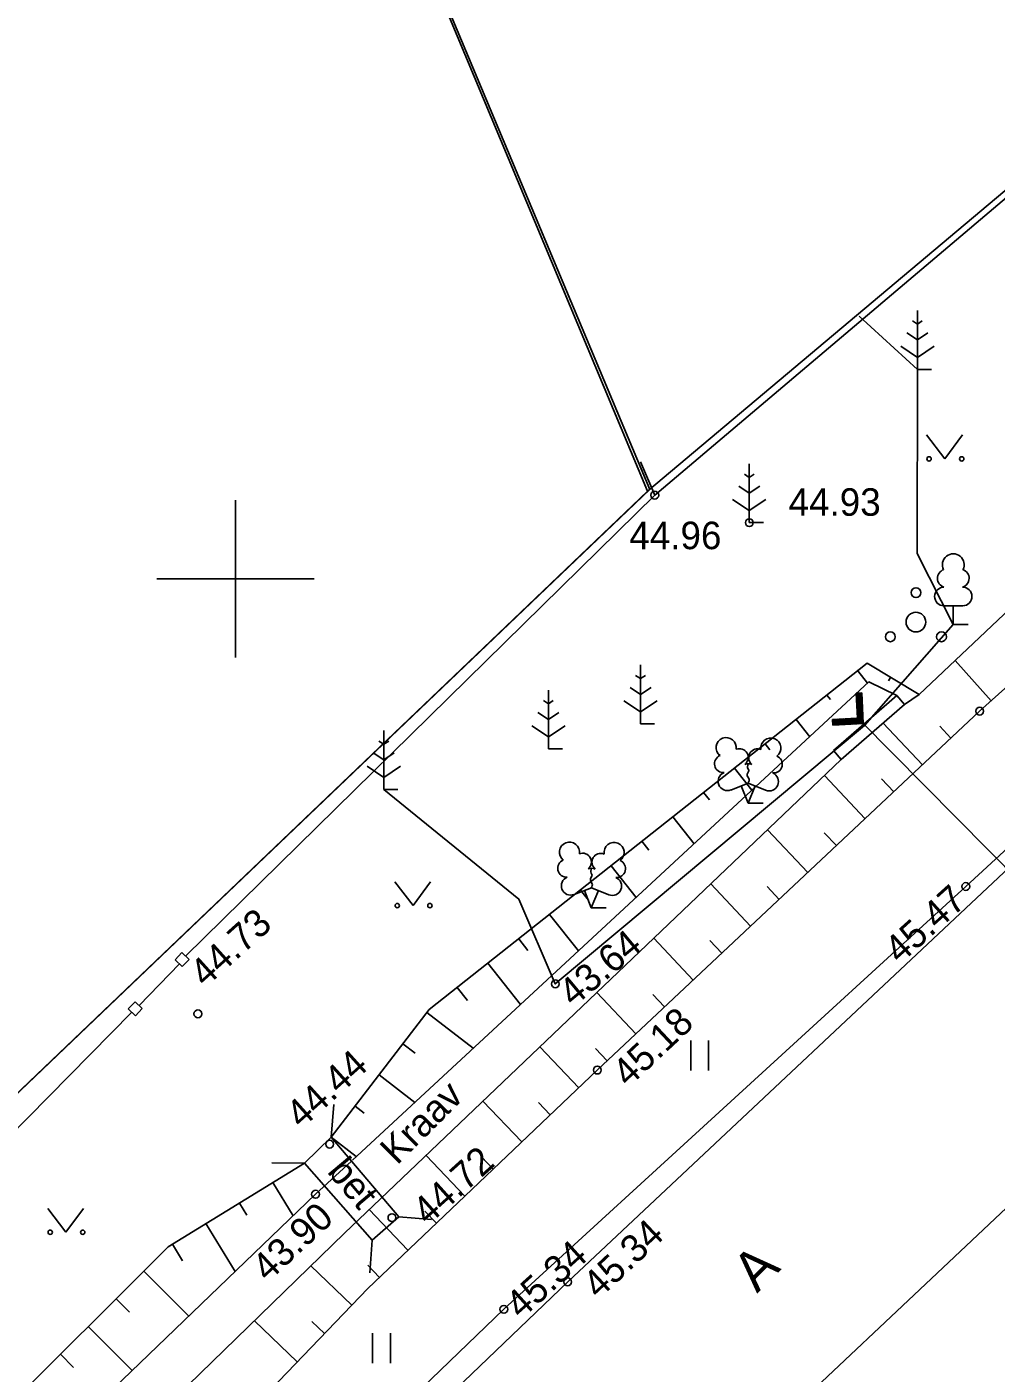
# Model space of a CAD drawing. Extents: x 641582 to 643225, y 6457495 to 6459046.
# Drawn here: x 642094.69 to 642119.36, y 6458179.79 to 6458214.05 of the extents above; entities that cross this region are included whole.
import ezdxf

# ---------------------------------------------------------------- set-up
doc = ezdxf.new("R2010")
doc.units = 0
for name, color, linetype in [('AED', 7, 'Continuous'), ('HALJASTUS', 7, 'Continuous'), ('KORGUS-EH2000', 7, 'Continuous'), ('PIIR', 7, 'Continuous'), ('PUU', 7, 'Continuous'), ('RAJATIS', 7, 'Continuous'), ('RAJATISEDET', 7, 'Continuous'), ('RELJEEF', 7, 'Continuous'), ('TEE', 7, 'Continuous'), ('TRUUP', 7, 'Continuous'), ('VEEKOGU', 7, 'Continuous'), ('VORK', 7, 'Continuous')]:
    doc.layers.add(name, color=color, linetype=linetype)

msp = doc.modelspace()

# ---------------------------------------------------------------- linework, layer by layer
at = {"layer": 'AED'}
for p, q in [((642098.639, 6458190.487), (642098.466, 6458190.306)), ((642098.82, 6458190.314), (642098.639, 6458190.487)), ((642098.647, 6458190.133), (642098.466, 6458190.306)), ((642098.82, 6458190.314), (642098.647, 6458190.133)), ((642097.273, 6458189.056), (642097.446, 6458189.237)), ((642097.446, 6458189.237), (642097.627, 6458189.064)), ((642097.273, 6458189.056), (642097.454, 6458188.883)), ((642097.454, 6458188.883), (642097.627, 6458189.064))]:
    msp.add_line(p, q, dxfattribs=at)
for points in [[(642110.306, 6458202.98), (642110.671, 6458202.13), (642133.651, 6458221.59), (642141.563, 6458227.92), (642145.728, 6458231.69)], [(642098.731, 6458190.399), (642110.671, 6458202.13)], [(642097.548, 6458189.139), (642098.573, 6458190.204)], [(642061.465, 6458153.848), (642061.977, 6458153.02), (642097.362, 6458188.971)]]:
    msp.add_lwpolyline(points, dxfattribs=at)
at = {"layer": 'HALJASTUS'}
for p, q in [((642117.59, 6458203.661), (642118.054, 6458203.054)), ((642118.054, 6458203.054), (642118.499, 6458203.661)), ((642104.057, 6458192.293), (642104.521, 6458191.686)), ((642104.521, 6458191.686), (642104.966, 6458192.293)), ((642111.587, 6458188.248), (642111.587, 6458187.487)), ((642112.042, 6458188.248), (642112.042, 6458187.487)), ((642095.224, 6458183.977), (642095.687, 6458183.371)), ((642095.687, 6458183.371), (642096.133, 6458183.977)), ((642103.489, 6458180.801), (642103.489, 6458180.04)), ((642103.944, 6458180.801), (642103.944, 6458180.04))]:
    msp.add_line(p, q, dxfattribs=at)
msp.add_lwpolyline([(642103.776, 6458194.64), (642107.213, 6458191.852), (642108.141, 6458189.692), (642116.008, 6458196.267), (642118.269, 6458198.84), (642117.348, 6458200.642), (642117.355, 6458205.33), (642115.874, 6458206.685)], dxfattribs=at)
for centre in [(642117.653, 6458203.054), (642118.482, 6458203.054), (642104.12, 6458191.686), (642104.948, 6458191.686), (642095.286, 6458183.371), (642096.115, 6458183.371)]:
    msp.add_circle(centre, 0.055, dxfattribs=at)
at = {"layer": 'KORGUS-EH2000'}
for centre in [(642110.671, 6458202.13), (642113.078, 6458201.43), (642118.939, 6458196.633), (642118.587, 6458192.17), (642108.141, 6458189.692), (642099.045, 6458188.93), (642109.209, 6458187.499), (642102.399, 6458185.613), (642102.039, 6458184.338), (642103.983, 6458183.743), (642108.456, 6458182.108), (642106.831, 6458181.41)]:
    msp.add_circle(centre, 0.1, dxfattribs=at)
at = {"layer": 'PIIR'}
for points in [[(642343.02, 6458334.87), (642346.29, 6458310.48), (642326.82, 6458305.37), (642272.29, 6458282.22), (642265.03, 6458279.14), (642255.09, 6458274.77), (642183.51, 6458228.62), (642171.95, 6458218.75), (642152.19, 6458201.89), (642125.02, 6458178.71), (642090.85, 6458147.29), (642074.8, 6458131.84), (641916.12, 6457979.07), (641897.39, 6457992.37), (641907.28, 6458008.31), (641933.02, 6458022.4), (641986.64, 6458073.31), (642058.45, 6458152.73), (642060.6, 6458154.58), (642110.49, 6458202.23), (642147.56, 6458233.4), (642227.07, 6458286.71), (642288.53, 6458313.06), (642334.74, 6458327.9)], [(642087.99, 6458256.04), (642120.28, 6458267.24), (642147.56, 6458233.4), (642110.49, 6458202.23)], [(642027.49, 6458224.96), (642044.61, 6458236.63), (642087.99, 6458256.04), (642110.55, 6458202.27), (642060.6, 6458154.58), (642058.45, 6458152.73), (642052.22, 6458167.18)]]:
    msp.add_lwpolyline(points, close=True, dxfattribs=at)
at = {"layer": 'PUU'}
for p, q in [((642117.355, 6458206.48), (642117.231, 6458206.563)), ((642117.355, 6458206.83), (642117.355, 6458205.33)), ((642117.479, 6458206.563), (642117.355, 6458206.48)), ((642117.355, 6458206.08), (642117.088, 6458206.258)), ((642117.622, 6458206.258), (642117.355, 6458206.08)), ((642116.931, 6458205.919), (642117.355, 6458205.637)), ((642117.355, 6458205.637), (642117.779, 6458205.919)), ((642117.715, 6458205.33), (642117.355, 6458205.33)), ((642113.078, 6458202.93), (642113.078, 6458201.43)), ((642113.078, 6458202.58), (642112.954, 6458202.663)), ((642113.202, 6458202.663), (642113.078, 6458202.58)), ((642113.078, 6458202.18), (642112.811, 6458202.358)), ((642113.345, 6458202.358), (642113.078, 6458202.18)), ((642112.654, 6458202.019), (642113.078, 6458201.737)), ((642113.078, 6458201.737), (642113.502, 6458202.019)), ((642113.438, 6458201.43), (642113.078, 6458201.43)), ((642118.509, 6458199.315), (642118.029, 6458199.315)), ((642118.269, 6458198.84), (642118.269, 6458199.315)), ((642118.649, 6458198.84), (642118.269, 6458198.84)), ((642110.309, 6458197.81), (642110.309, 6458196.31)), ((642110.309, 6458197.46), (642110.185, 6458197.543)), ((642110.433, 6458197.543), (642110.309, 6458197.46)), ((642107.965, 6458197.17), (642107.965, 6458195.67)), ((642110.309, 6458197.06), (642110.042, 6458197.238)), ((642110.576, 6458197.238), (642110.309, 6458197.06)), ((642107.965, 6458196.82), (642107.841, 6458196.903)), ((642108.089, 6458196.903), (642107.965, 6458196.82)), ((642109.885, 6458196.899), (642110.309, 6458196.617)), ((642110.309, 6458196.617), (642110.733, 6458196.899)), ((642107.965, 6458196.42), (642107.698, 6458196.598)), ((642108.232, 6458196.598), (642107.965, 6458196.42)), ((642110.669, 6458196.31), (642110.309, 6458196.31)), ((642103.776, 6458196.14), (642103.776, 6458194.64)), ((642107.541, 6458196.259), (642107.965, 6458195.977)), ((642107.965, 6458195.977), (642108.389, 6458196.259)), ((642103.776, 6458195.79), (642103.652, 6458195.873)), ((642103.9, 6458195.873), (642103.776, 6458195.79)), ((642108.325, 6458195.67), (642107.965, 6458195.67)), ((642103.776, 6458195.39), (642103.509, 6458195.568)), ((642104.043, 6458195.568), (642103.776, 6458195.39)), ((642103.352, 6458195.229), (642103.776, 6458194.947)), ((642103.776, 6458194.947), (642104.2, 6458195.229)), ((642104.136, 6458194.64), (642103.776, 6458194.64)), ((642112.607, 6458194.625), (642113.052, 6458194.8)), ((642113.047, 6458194.29), (642112.872, 6458194.73)), ((642113.047, 6458194.29), (642113.227, 6458194.73)), ((642113.052, 6458194.8), (642113.492, 6458194.62)), ((642113.427, 6458194.29), (642113.047, 6458194.29)), ((642108.617, 6458191.965), (642109.062, 6458192.14)), ((642109.057, 6458191.63), (642108.882, 6458192.07)), ((642109.057, 6458191.63), (642109.237, 6458192.07)), ((642109.062, 6458192.14), (642109.502, 6458191.96)), ((642109.437, 6458191.63), (642109.057, 6458191.63))]:
    msp.add_line(p, q, dxfattribs=at)
for points in [[(642113.052, 6458195.295), (642113.032, 6458195.22), (642113.032, 6458195.2), (642113.042, 6458195.17), (642113.062, 6458195.135), (642113.067, 6458195.115), (642113.052, 6458195.08), (642113.027, 6458195.03), (642113.022, 6458195.005), (642113.027, 6458194.99), (642113.037, 6458194.96), (642113.072, 6458194.9), (642113.077, 6458194.88), (642113.072, 6458194.86), (642113.057, 6458194.825), (642113.052, 6458194.8)], [(642109.062, 6458192.635), (642109.042, 6458192.56), (642109.042, 6458192.54), (642109.052, 6458192.51), (642109.072, 6458192.475), (642109.077, 6458192.455), (642109.062, 6458192.42), (642109.037, 6458192.37), (642109.032, 6458192.345), (642109.037, 6458192.33), (642109.047, 6458192.3), (642109.082, 6458192.24), (642109.087, 6458192.22), (642109.082, 6458192.2), (642109.067, 6458192.165), (642109.062, 6458192.14)]]:
    msp.add_lwpolyline(points, dxfattribs=at)
for centre, radius in [((642117.318, 6458199.65), 0.125), ((642117.318, 6458198.9), 0.25), ((642116.668, 6458198.525), 0.125), ((642117.968, 6458198.525), 0.125)]:
    msp.add_circle(centre, radius, dxfattribs=at)
for centre, radius, start, end in [((642118.269, 6458200.36), 0.277, 332.5799, 207.4201), ((642118.099, 6458200.013), 0.233, 109.0217, 253.1415), ((642118.439, 6458200.013), 0.233, 286.8508, 70.9859), ((642118.032, 6458199.552), 0.238, 90.0016, 269.3953), ((642118.506, 6458199.552), 0.238, 270.6047, 89.9984), ((642112.49, 6458195.704), 0.256, 111.5027, 232.5173), ((642112.49, 6458195.704), 0.256, 350.4856, 111.5002), ((642113.626, 6458195.695), 0.256, 67.6168, 188.6314), ((642113.626, 6458195.695), 0.256, 306.5997, 67.6143), ((642112.825, 6458195.454), 0.224, 308.5041, 111.5725), ((642113.288, 6458195.449), 0.225, 67.7016, 230.5126), ((642112.416, 6458195.293), 0.224, 111.4304, 274.4987), ((642113.051, 6458195.057), 0.237, 66.7655, 111.5015), ((642113.693, 6458195.283), 0.224, 264.6183, 67.6866), ((642112.521, 6458194.848), 0.237, 111.5014, 291.5004), ((642113.582, 6458194.84), 0.237, 247.6166, 67.6155), ((642108.5, 6458193.044), 0.256, 111.5027, 232.5173), ((642108.5, 6458193.044), 0.256, 350.4856, 111.5002), ((642109.636, 6458193.035), 0.256, 67.6168, 188.6314), ((642109.636, 6458193.035), 0.256, 306.5997, 67.6143), ((642108.426, 6458192.633), 0.224, 111.4304, 274.4987), ((642108.835, 6458192.794), 0.224, 308.5041, 111.5725), ((642109.298, 6458192.789), 0.225, 67.7016, 230.5126), ((642109.061, 6458192.397), 0.237, 66.7655, 111.5015), ((642109.703, 6458192.623), 0.224, 264.6183, 67.6866), ((642108.531, 6458192.188), 0.237, 111.5014, 291.5004), ((642109.592, 6458192.18), 0.237, 247.6166, 67.6155)]:
    msp.add_arc(centre, radius, start, end, dxfattribs=at)
at = {"layer": 'RAJATIS'}
msp.add_lwpolyline([(642101.761, 6458185.13), (642103.478, 6458183.17), (642104.161, 6458183.76), (642102.435, 6458185.79)], close=True, dxfattribs=at)
at = {"layer": 'RAJATISEDET'}
for points in [[(642102.502, 6458186.622), (642102.435, 6458185.79)], [(642100.927, 6458185.139), (642101.761, 6458185.13)], [(642104.993, 6458183.699), (642104.161, 6458183.76)], [(642103.423, 6458182.337), (642103.478, 6458183.17)]]:
    msp.add_lwpolyline(points, dxfattribs=at)
at = {"layer": 'RELJEEF'}
for p, q in [((642115.837, 6458197.662), (642116.088, 6458197.345)), ((642119.236, 6458196.899), (642118.32, 6458197.922)), ((642116.672, 6458197.491), (642116.618, 6458197.402)), ((642115.052, 6458197.042), (642115.142, 6458196.928)), ((642114.268, 6458196.422), (642114.616, 6458195.982)), ((642117.481, 6458195.264), (642116.481, 6458196.329)), ((642118.21, 6458195.949), (642117.925, 6458196.252)), ((642113.484, 6458195.801), (642113.603, 6458195.651)), ((642112.699, 6458195.181), (642113.144, 6458194.619)), ((642116.023, 6458193.895), (642114.99, 6458194.995)), ((642116.752, 6458194.58), (642116.444, 6458194.907)), ((642111.915, 6458194.561), (642112.063, 6458194.374)), ((642111.131, 6458193.94), (642111.672, 6458193.256)), ((642114.564, 6458192.526), (642113.543, 6458193.615)), ((642115.294, 6458193.211), (642114.985, 6458193.539)), ((642110.346, 6458193.32), (642110.523, 6458193.097)), ((642109.562, 6458192.7), (642110.2, 6458191.893)), ((642113.106, 6458191.158), (642112.096, 6458192.234)), ((642113.835, 6458191.842), (642113.531, 6458192.167)), ((642108.778, 6458192.079), (642108.983, 6458191.819)), ((642107.993, 6458191.459), (642108.728, 6458190.53)), ((642107.209, 6458190.839), (642107.444, 6458190.542)), ((642111.648, 6458189.789), (642110.648, 6458190.854)), ((642112.377, 6458190.473), (642112.076, 6458190.794)), ((642106.425, 6458190.219), (642107.256, 6458189.168)), ((642105.64, 6458189.598), (642105.904, 6458189.265)), ((642110.19, 6458188.42), (642109.201, 6458189.474)), ((642110.919, 6458189.104), (642110.621, 6458189.422)), ((642104.872, 6458188.962), (642106.053, 6458188.054)), ((642104.263, 6458188.169), (642104.577, 6458187.928)), ((642108.735, 6458187.048), (642107.746, 6458188.087)), ((642109.461, 6458187.735), (642109.166, 6458188.05)), ((642103.654, 6458187.376), (642104.564, 6458186.676)), ((642107.286, 6458185.669), (642106.299, 6458186.706)), ((642108.011, 6458186.358), (642107.714, 6458186.67)), ((642103.044, 6458186.583), (642103.277, 6458186.404)), ((642102.435, 6458185.79), (642103.076, 6458185.298)), ((642105.838, 6458184.29), (642104.851, 6458185.326)), ((642106.562, 6458184.979), (642106.266, 6458185.29)), ((642100.954, 6458184.635), (642101.471, 6458183.792)), ((642100.102, 6458184.112), (642100.291, 6458183.803)), ((642104.389, 6458182.911), (642103.404, 6458183.946)), ((642099.249, 6458183.59), (642099.995, 6458182.373)), ((642105.113, 6458183.6), (642104.818, 6458183.911)), ((642098.397, 6458183.067), (642098.655, 6458182.646)), ((642097.671, 6458182.384), (642098.815, 6458181.237)), ((642102.959, 6458181.513), (642101.918, 6458182.513)), ((642103.665, 6458182.221), (642103.37, 6458182.531)), ((642096.963, 6458181.677), (642097.302, 6458181.337)), ((642096.255, 6458180.971), (642097.373, 6458179.851)), ((642101.573, 6458180.071), (642100.484, 6458181.119)), ((642102.266, 6458180.792), (642101.947, 6458181.099)), ((642095.547, 6458180.265), (642095.879, 6458179.932))]:
    msp.add_line(p, q, dxfattribs=at)
for points in [[(642118.939, 6458196.633), (642134.777, 6458210.81), (642148.532, 6458222.01), (642159.147, 6458230.84), (642176.903, 6458243.731), (642197.503, 6458257.83), (642213.212, 6458269.247), (642225.642, 6458277.2), (642240.716, 6458284.936), (642240.633, 6458286.691), (642238.296, 6458289.707)], [(642117.401, 6458197.053), (642119.707, 6458199.234), (642128.126, 6458206.745), (642146.168, 6458223.03), (642158.131, 6458232.087), (642176.254, 6458245.335), (642195.949, 6458259.84), (642212.07, 6458270.216), (642224.725, 6458278.87), (642238.11, 6458286.869), (642237.466, 6458288.925)], [(642102.435, 6458185.79), (642104.929, 6458189.036), (642116.074, 6458197.85), (642117.401, 6458197.053)], [(642118.939, 6458196.633), (642109.209, 6458187.499), (642103.369, 6458181.94), (642088.751, 6458166.73), (642074.386, 6458152.8), (642063.908, 6458141.98), (642062.063, 6458141.58), (642060.958, 6458142.54), (642059.473, 6458145.77)], [(642061.417, 6458148.518), (642062.511, 6458146.93), (642062.894, 6458146.9), (642071.088, 6458155.58), (642085.262, 6458170), (642098.288, 6458183), (642101.761, 6458185.13)]]:
    msp.add_lwpolyline(points, dxfattribs=at)
at = {"layer": 'TEE'}
for points in [[(641956.046, 6458036.158), (641969.275, 6458048.478), (641980.269, 6458058.974), (641992.009, 6458070.247), (642004.798, 6458082.594), (642018.195, 6458095.196), (642032.128, 6458108.207), (642045.679, 6458121.076), (642059.187, 6458134.038), (642072.121, 6458146.709), (642084.214, 6458158.544), (642096.262, 6458170.416), (642108.456, 6458182.108), (642120.801, 6458193.694), (642134.266, 6458205.82), (642149.139, 6458218.514), (642164.834, 6458231.307), (642181.155, 6458243.322), (642197.451, 6458254.516), (642213.639, 6458265.51), (642230.329, 6458276.019), (642246.882, 6458285.767)], [(642241.986, 6458283.872), (642227.035, 6458274.65), (642211.07, 6458264.44), (642199.089, 6458256.32), (642182.956, 6458245.02), (642165.58, 6458232.79), (642149.847, 6458220.36), (642135.846, 6458208.07), (642118.587, 6458192.17), (642106.831, 6458181.41)], [(641967.658, 6458038.709), (641978.733, 6458049.203), (641997.461, 6458066.375), (642012.618, 6458081.466), (642026.454, 6458094.118), (642035.907, 6458103.643), (642044.246, 6458111.221), (642048.177, 6458115.493), (642060.528, 6458127.443), (642074.578, 6458140.479), (642088.377, 6458153.639), (642095.431, 6458160.906), (642107.279, 6458172.365), (642124.766, 6458188.835), (642133.027, 6458196.452), (642146.438, 6458207.887), (642159.854, 6458218.753), (642172.561, 6458228.707), (642185.48, 6458238.119), (642198.975, 6458247.702), (642212.998, 6458257.231), (642226.259, 6458265.97), (642239.196, 6458273.779), (642252.845, 6458281.1)], [(642106.831, 6458181.41), (642090.231, 6458165.43), (642075.685, 6458151.56), (642060.93, 6458136.72), (642044.487, 6458121.35), (642027.318, 6458105.21), (642011.743, 6458090.22), (641999.145, 6458077.92), (641984.533, 6458063.96), (641972.277, 6458051.94), (641953.109, 6458034.49), (641942.016, 6458023.5), (641932.701, 6458017.17), (641930.111, 6458016.31), (641926.536, 6458016.386)]]:
    msp.add_lwpolyline(points, dxfattribs=at)
at = {"layer": 'TRUUP'}
for p, q in [((642115.794, 6458197.088), (642115.937, 6458197.096)), ((642115.828, 6458196.453), (642115.794, 6458197.088)), ((642115.795, 6458197.083), (642115.941, 6458197.019)), ((642115.796, 6458197.055), (642115.942, 6458196.991)), ((642115.798, 6458197.027), (642115.944, 6458196.963)), ((642115.799, 6458196.999), (642115.945, 6458196.935)), ((642115.801, 6458196.971), (642115.947, 6458196.907)), ((642115.839, 6458197.091), (642115.939, 6458197.046)), ((642115.903, 6458196.386), (642115.866, 6458197.092)), ((642115.894, 6458197.094), (642115.938, 6458197.074)), ((642115.977, 6458196.319), (642115.937, 6458197.096)), ((642115.802, 6458196.943), (642115.948, 6458196.879)), ((642115.804, 6458196.915), (642115.949, 6458196.851)), ((642115.805, 6458196.887), (642115.951, 6458196.823)), ((642115.806, 6458196.859), (642115.952, 6458196.795)), ((642115.808, 6458196.831), (642115.954, 6458196.767)), ((642115.809, 6458196.803), (642115.955, 6458196.739)), ((642115.811, 6458196.775), (642115.957, 6458196.711)), ((642115.812, 6458196.747), (642115.958, 6458196.683)), ((642115.814, 6458196.719), (642115.96, 6458196.655)), ((642115.815, 6458196.691), (642115.961, 6458196.627)), ((642115.817, 6458196.663), (642115.963, 6458196.599)), ((642115.818, 6458196.635), (642115.964, 6458196.571)), ((642115.82, 6458196.607), (642115.966, 6458196.543)), ((642115.193, 6458196.42), (642115.828, 6458196.453)), ((642115.193, 6458196.42), (642115.2, 6458196.278)), ((642115.193, 6458196.419), (642115.48, 6458196.292)), ((642115.194, 6458196.391), (642115.425, 6458196.29)), ((642115.196, 6458196.349), (642115.903, 6458196.386)), ((642115.196, 6458196.363), (642115.369, 6458196.287)), ((642115.197, 6458196.335), (642115.314, 6458196.284)), ((642115.199, 6458196.307), (642115.258, 6458196.281)), ((642115.2, 6458196.278), (642115.977, 6458196.319)), ((642115.246, 6458196.423), (642115.536, 6458196.295)), ((642115.302, 6458196.426), (642115.591, 6458196.298)), ((642115.357, 6458196.429), (642115.647, 6458196.301)), ((642115.413, 6458196.431), (642115.702, 6458196.304)), ((642115.468, 6458196.434), (642115.758, 6458196.307)), ((642115.524, 6458196.437), (642115.813, 6458196.31)), ((642115.579, 6458196.44), (642115.869, 6458196.313)), ((642115.635, 6458196.443), (642115.924, 6458196.316)), ((642115.69, 6458196.446), (642115.977, 6458196.32)), ((642115.745, 6458196.449), (642115.976, 6458196.348)), ((642115.801, 6458196.452), (642115.974, 6458196.376)), ((642115.821, 6458196.58), (642115.967, 6458196.515)), ((642115.823, 6458196.552), (642115.969, 6458196.487)), ((642115.824, 6458196.524), (642115.97, 6458196.459)), ((642115.826, 6458196.496), (642115.971, 6458196.431)), ((642115.827, 6458196.468), (642115.973, 6458196.403))]:
    msp.add_line(p, q, dxfattribs=at)
for points in [[(642115.222, 6458195.63), (642116.829, 6458197.03)], [(642116.829, 6458197.03), (642117.026, 6458196.804)], [(642115.419, 6458195.404), (642117.026, 6458196.804)], [(642115.908, 6458196.388), (642127.316, 6458184.857)], [(642115.222, 6458195.63), (642115.419, 6458195.404)]]:
    msp.add_lwpolyline(points, dxfattribs=at)
at = {"layer": 'VEEKOGU'}
for points in [[(642102.976, 6458185.205), (642116.12, 6458197.375), (642116.829, 6458197.03)], [(642060.357, 6458146.187), (642060.886, 6458145.256), (642062.318, 6458143.795), (642063.912, 6458144.78), (642073.662, 6458155.044), (642102.779, 6458183.35), (642115.419, 6458195.404), (642117.026, 6458196.804), (642117.401, 6458197.053)], [(642060.929, 6458147.274), (642061.184, 6458146.695), (642062.503, 6458145.902), (642072.315, 6458155.754), (642102.039, 6458184.338), (642102.951, 6458185.183)]]:
    msp.add_lwpolyline(points, dxfattribs=at)
at = {"layer": 'VORK'}
for p, q in [((642100, 6458202), (642100, 6458198)), ((642098, 6458200), (642102, 6458200))]:
    msp.add_line(p, q, dxfattribs=at)

# ---------------------------------------------------------------- texts
at = {"layer": 'KORGUS-EH2000'}
for s, p in [(' 44.93', (642113.818, 6458201.605)), (' 44.96', (642109.765, 6458200.755))]:
    msp.add_text(s, height=0.7, dxfattribs=at).set_placement(p)
for s, rotation, p in [(' 45.47', 42.0097, (642116.716, 6458190.001)), (' 44.73', 42.0097, (642099.04, 6458189.406)), (' 43.64', 39.8852, (642108.4, 6458188.917)), (' 45.18', 43.1904, (642109.808, 6458186.861)), (' 44.44', 42.0097, (642101.485, 6458185.81)), (' 44.72', 42.0097, (642104.707, 6458183.351)), (' 43.90', 42.7937, (642100.633, 6458181.906)), (' 45.34', 43.1834, (642109.055, 6458181.47)), (' 45.34', 42.0097, (642107.074, 6458180.962))]:
    msp.add_text(s, height=0.7, rotation=rotation, dxfattribs=at).set_placement(p)
at = {"layer": 'RAJATIS'}
msp.add_text('bet', height=0.7, rotation=310.0645, dxfattribs=at).set_placement((642102.313, 6458184.906))
at = {"layer": 'TEE'}
msp.add_text('A', height=1, rotation=45.2437, dxfattribs=at).set_placement((642113.276, 6458181.803))
at = {"layer": 'VEEKOGU'}
msp.add_text('Kraav', height=0.7, rotation=44.9776, dxfattribs=at).set_placement((642104.112, 6458185.063))

doc.saveas('drawing.dxf')
